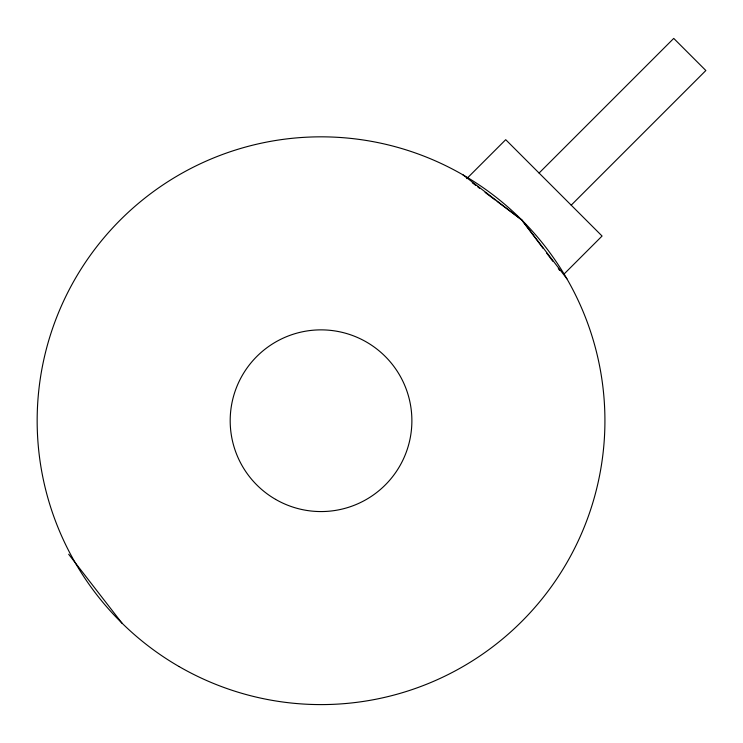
<?xml version="1.0" encoding="UTF-8"?>
<svg xmlns="http://www.w3.org/2000/svg" width="743" height="743" viewBox="0 0 743 743"><rect width="100%" height="100%" fill="white"/><g stroke="black" fill="none" stroke-linecap="round" stroke-linejoin="round"><path stroke-width="1.11" d="M466.762 178.636L505.714 139.684L602.071 236.033L563.612 274.492M539.084 173.045L673.734 38.404L705.85 70.52L571.2 205.17M472.26 182.769L475.929 185.527M477.758 186.902L479.597 188.285M485.095 192.418L495.182 199.997M497.021 201.372L521.772 219.974L566.89 278.774M462.982 174.865L521.772 219.974L543.133 248.403M68.69 554.269L122.233 623.461M546.579 252.982L552.773 261.239M558.29 268.576L559.665 270.406M179.091 666.564A283.891 283.891 0 0 0 604.923 420.714A283.891 283.891 0 0 0 179.091 174.865A283.891 283.891 0 0 0 179.091 666.564M275.616 499.389A90.841 90.841 0 0 0 411.882 420.714A90.841 90.841 0 0 0 275.616 342.04A90.841 90.841 0 0 0 275.616 499.389"/></g></svg>
